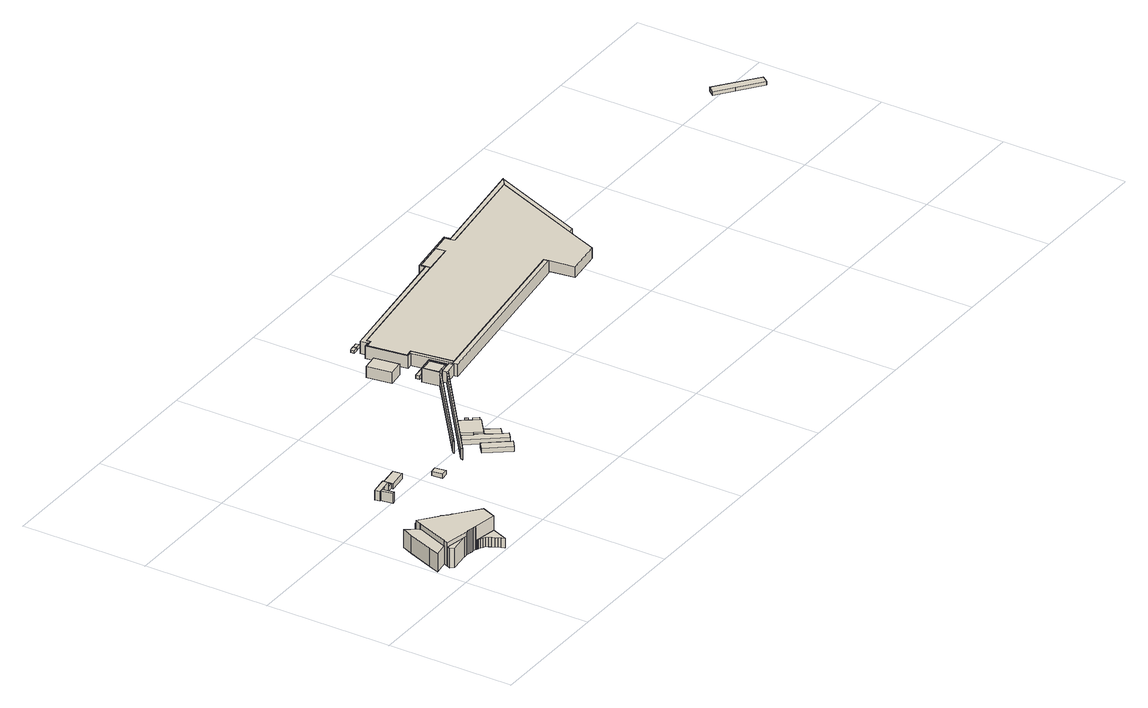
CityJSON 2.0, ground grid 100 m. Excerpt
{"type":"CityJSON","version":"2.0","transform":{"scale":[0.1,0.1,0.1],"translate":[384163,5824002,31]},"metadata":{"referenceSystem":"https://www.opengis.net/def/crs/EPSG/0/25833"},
"CityObjects":{
"building1":{"type":"Building","attributes":{"Gemeindeschluessel":"11000012","function":"31001_3092"},"address":[{"country":"Germany","locality":"Berlin","thoroughfareNumber":"1 (1)","thoroughfareName":"Flughafen Tegel"}],"children":["building1-1","building1-2","building1-3","building1-4","building1-5","building1-6","building1-7"]},
"building1-1":{"type":"BuildingPart","attributes":{"BezugspunktDach":"2200","measuredHeight":18.9,"storeysAboveGround":6},"parents":["building1"],"geometry":[{"type":"MultiSurface","lod":"1","boundaries":[[[0,1,2,3,4,5,6,7,8,9,10,11,12,13,14,15,16,17,18,19,20]],[[21,22,23,24,25,26,27,28,29,30,31,32,33,34,35,36,37,38,39,40,41]],[[21,41,20,19]],[[22,42,43,19,18]],[[23,44,42,22,18,17]],[[24,23,17,16]],[[45,46,16,15]],[[26,25,15,14]],[[27,26,14,13]],[[28,27,13,12]],[[29,28,12,11]],[[30,29,11,10]],[[31,30,10,9]],[[47,48,49,31,9,8]],[[33,32,8,7]],[[50,51,7,6]],[[35,34,6,5]],[[36,35,5,4]],[[37,36,4,3]],[[38,37,3,2]],[[39,38,2,1]],[[40,39,1,0]],[[52,53,40,0,20]],[[21,43,42,22]],[[22,42,44,23]],[[25,24,46,45]],[[32,31,49,48,47]],[[34,33,51,50]],[[41,54,40,53,52]]]}]},
"building1-2":{"type":"BuildingPart","attributes":{"BezugspunktDach":"2200","measuredHeight":7.37,"storeysAboveGround":6},"parents":["building1"],"geometry":[{"type":"Solid","lod":"1","boundaries":[[[[48,55,56,57,58,59,60,61,62,63,64,65,49]],[[66,67,68,69,70,71,72,73,74,75,76,32,31]],[[66,31,49,65]],[[67,66,65,64]],[[68,67,64,63]],[[69,68,63,62]],[[70,69,62,61]],[[71,70,61,60]],[[72,71,60,59]],[[73,72,59,58]],[[74,73,58,57]],[[75,74,57,56]],[[32,76,55,48]],[[76,75,56,55]],[[32,48,49,31]]]]}]},
"building1-3":{"type":"BuildingPart","attributes":{"BezugspunktDach":"2200","measuredHeight":14.46,"storeysAboveGround":6},"parents":["building1"],"geometry":[{"type":"Solid","lod":"1","boundaries":[[[[43,42,44,77,78,79,80]],[[81,82,83,23,22,21,84]],[[81,84,80,79]],[[82,81,79,78]],[[83,82,78,77]],[[23,83,77,44]],[[84,21,43,80]],[[23,44,42,22]],[[22,42,43,21]]]]}]},
"building1-4":{"type":"BuildingPart","attributes":{"BezugspunktDach":"2200","measuredHeight":15.54,"storeysAboveGround":6},"parents":["building1"],"geometry":[{"type":"MultiSurface","lod":"1","boundaries":[[[85,86,87,53,52,88]],[[41,40,89,90,91,92]],[[41,92,88,52]],[[89,40,53,87]],[[90,89,87,86]],[[91,90,86,85]],[[92,91,85,88]],[[40,93,41,52,53]]]}]},
"building1-5":{"type":"BuildingPart","attributes":{"BezugspunktDach":"2200","measuredHeight":15.54,"storeysAboveGround":6},"parents":["building1"],"geometry":[{"type":"MultiSurface","lod":"1","boundaries":[[[45,94,95,46]],[[96,97,25,24]],[[96,24,46,95]],[[97,96,95,94]],[[25,97,94,45]],[[98,24,25,45,46]]]}]},
"building1-6":{"type":"BuildingPart","attributes":{"BezugspunktDach":"2200","measuredHeight":7.44,"storeysAboveGround":6},"parents":["building1"],"geometry":[{"type":"Solid","lod":"1","boundaries":[[[[99,100,101,102,103,104,105,106,107,108,109,110,111,112,113,51,50]],[[33,114,115,116,117,118,119,120,121,122,123,124,125,126,127,128,34]],[[114,33,51,113]],[[115,114,113,112]],[[116,115,112,111]],[[117,116,111,110]],[[118,117,110,109]],[[119,118,109,108]],[[120,119,108,107]],[[121,120,107,106]],[[122,121,106,105]],[[123,122,105,104]],[[124,123,104,103]],[[125,124,103,102]],[[126,125,102,101]],[[127,126,101,100]],[[128,127,100,99]],[[34,128,99,50]],[[34,50,51,33]]]]}]},
"building1-7":{"type":"BuildingPart","attributes":{"BezugspunktDach":"2200","measuredHeight":7.39,"storeysAboveGround":6},"parents":["building1"],"geometry":[{"type":"Solid","lod":"1","boundaries":[[[[55,129,130,131,132,133,134,56]],[[135,136,137,138,139,140,76,75]],[[135,75,56,134]],[[136,135,134,133]],[[137,136,133,132]],[[138,137,132,131]],[[139,138,131,130]],[[140,139,130,129]],[[76,140,129,55]],[[55,76,55,56]],[[75,76,55,56]]]]}]},
"building2":{"type":"Building","attributes":{"Gemeindeschluessel":"11000012","function":"31001_2000"},"address":[{"country":"Germany","locality":"Berlin","thoroughfareNumber":"1 (3)","thoroughfareName":"Flughafen Tegel"}],"children":["building2-1","building2-2","building2-3"]},
"building2-1":{"type":"BuildingPart","attributes":{"BezugspunktDach":"2200","measuredHeight":10.11,"storeysAboveGround":2},"parents":["building2"],"geometry":[{"type":"MultiSurface","lod":"1","boundaries":[[[141,142,143,144,145]],[[146,147,148,149,150]],[[146,150,145,144]],[[147,146,147,151,152,144,143]],[[148,147,143,142]],[[149,153,154,141]],[[148,142,155,156]],[[150,149,141,145]],[[152,151,147,146]],[[156,155,154,153]]]}]},
"building2-2":{"type":"BuildingPart","attributes":{"BezugspunktDach":"2200","measuredHeight":8.34,"storeysAboveGround":2},"parents":["building2"],"geometry":[{"type":"MultiSurface","lod":"1","boundaries":[[[157,158,159,160]],[[161,162,163,164]],[[155,154,160,159]],[[161,164,153,156]],[[162,161,159,158]],[[163,162,158,157]],[[164,163,157,160]],[[156,153,154,155]]]}]},
"building2-3":{"type":"BuildingPart","attributes":{"BezugspunktDach":"2200","measuredHeight":4.81,"storeysAboveGround":2},"parents":["building2"],"geometry":[{"type":"Solid","lod":"1","boundaries":[[[[151,165,166,152]],[[167,168,147,146]],[[167,146,152,166]],[[168,167,166,165]],[[147,168,165,151]],[[146,147,151,152]]]]}]},
"building3":{"type":"Building","attributes":{"Gemeindeschluessel":"11000012","BezugspunktDach":"2200","function":"51009_1610","measuredHeight":4.76,"storeysAboveGround":0},"address":[{"country":"Germany","locality":"Berlin"}],"geometry":[{"type":"Solid","lod":"1","boundaries":[[[[169,170,171,172,173,174,175,176]],[[177,178,179,180,181,182,183,184]],[[177,184,176,175]],[[178,177,175,174]],[[179,178,174,173]],[[180,179,173,172]],[[181,180,172,171]],[[182,181,171,170]],[[183,182,170,169]],[[184,183,169,176]]]]}]},
"building4":{"type":"Building","attributes":{"Gemeindeschluessel":"11000012","BezugspunktDach":"2200","function":"31001_2000","measuredHeight":3.37,"storeysAboveGround":1},"address":[{"country":"Germany","locality":"Berlin","thoroughfareNumber":"1 (41)","thoroughfareName":"Flughafen Tegel"}],"geometry":[{"type":"Solid","lod":"1","boundaries":[[[[185,186,187,188]],[[189,190,191,192]],[[189,192,188,187]],[[190,189,187,186]],[[191,190,186,185]],[[192,191,185,188]]]]}]},
"building5":{"type":"Building","attributes":{"Gemeindeschluessel":"11000012","BezugspunktDach":"2200","function":"31001_3092","measuredHeight":3.72,"storeysAboveGround":1},"address":[{"country":"Germany","locality":"Berlin","thoroughfareNumber":"1 (58)","thoroughfareName":"Flughafen Tegel"}],"geometry":[{"type":"Solid","lod":"1","boundaries":[[[[193,194,195,196]],[[197,198,199,200]],[[197,200,196,195]],[[198,197,195,194]],[[199,198,194,193]],[[200,199,193,196]]]]}]},
"building6":{"type":"Building","attributes":{"Gemeindeschluessel":"11000012","function":"31001_3092"},"address":[{"country":"Germany","locality":"Berlin","thoroughfareNumber":"1 (59)","thoroughfareName":"Flughafen Tegel"}],"children":["building6-1","building6-2"]},
"building6-1":{"type":"BuildingPart","attributes":{"BezugspunktDach":"2200","measuredHeight":3.92,"storeysAboveGround":1},"parents":["building6"],"geometry":[{"type":"MultiSurface","lod":"1","boundaries":[[[201,202,203,204,205,206,207,208,209,210]],[[211,212,213,214,215,216,217,218,219,220]],[[211,220,210,209]],[[212,211,209,208]],[[213,212,208,207]],[[214,213,207,206]],[[215,214,206,205]],[[216,221,222,215,205,204]],[[223,221,204,203]],[[218,217,203,202]],[[219,218,202,201]],[[220,219,201,210]],[[215,222,221,216]],[[217,216,221,223]]]}]},
"building6-2":{"type":"BuildingPart","attributes":{"BezugspunktDach":"2200","measuredHeight":3.19,"storeysAboveGround":1},"parents":["building6"],"geometry":[{"type":"Solid","lod":"1","boundaries":[[[[223,224,225,226,227,222,221]],[[215,228,229,230,231,217,216]],[[228,215,222,227]],[[229,228,227,226]],[[230,229,226,225]],[[231,230,225,224]],[[217,231,224,223]],[[221,222,215,216]],[[217,223,221,216]]]]}]},
"building7":{"type":"Building","attributes":{"Gemeindeschluessel":"11000012","function":"31001_3092"},"address":[{"country":"Germany","locality":"Berlin","thoroughfareNumber":"1 (60)","thoroughfareName":"Flughafen Tegel"}],"children":["building7-1","building7-2","building7-3"]},
"building7-1":{"type":"BuildingPart","attributes":{"BezugspunktDach":"2200","measuredHeight":5.03,"storeysAboveGround":2},"parents":["building7"],"geometry":[{"type":"MultiSurface","lod":"1","boundaries":[[[232,233,234,235,236,237,238,239,240]],[[241,242,243,244,245,246,247,248,249]],[[241,249,240,239]],[[242,241,239,238]],[[250,251,238,237]],[[243,242,252,253,254]],[[244,243,237,236]],[[245,255,256,257,236,235]],[[246,245,235,234]],[[247,246,234,233]],[[248,247,233,232]],[[249,248,232,240]],[[254,253,252,251,250]],[[244,257,256,255,245]]]}]},
"building7-2":{"type":"BuildingPart","attributes":{"BezugspunktDach":"2200","measuredHeight":2.99,"storeysAboveGround":2},"parents":["building7"],"geometry":[{"type":"Solid","lod":"1","boundaries":[[[[255,258,259,256]],[[260,261,245,244]],[[260,244,256,259]],[[261,260,259,258]],[[245,261,258,255]],[[244,245,244,256]],[[244,245,255,256]]]]}]},
"building7-3":{"type":"BuildingPart","attributes":{"BezugspunktDach":"2200","measuredHeight":2.98,"storeysAboveGround":2},"parents":["building7"],"geometry":[{"type":"Solid","lod":"1","boundaries":[[[[250,262,263,251]],[[264,265,254,253]],[[264,253,251,263]],[[265,264,263,262]],[[254,265,262,250]],[[253,254,250,251]]]]}]},
"building8":{"type":"Building","attributes":{"Gemeindeschluessel":"11000012","BezugspunktDach":"2200","function":"51009_1610","measuredHeight":0.531,"storeysAboveGround":0},"address":[{"country":"Germany","locality":"Berlin"}],"geometry":[{"type":"Solid","lod":"1","boundaries":[[[[266,267,268,269]],[[270,271,230,229]],[[270,229,269,268]],[[271,270,268,267]],[[230,271,267,266]],[[229,230,266,269]]]]}]},
"building9":{"type":"Building","attributes":{"Gemeindeschluessel":"11000012","BezugspunktDach":"2200","function":"51009_1610","measuredHeight":9.11,"storeysAboveGround":0},"address":[{"country":"Germany","locality":"Berlin"}],"geometry":[{"type":"Solid","lod":"1","boundaries":[[[[272,273,274,275,276,277,278]],[[279,280,281,282,283,284,285]],[[279,285,278,277]],[[280,279,277,276]],[[281,280,276,275]],[[282,281,275,274]],[[283,282,274,273]],[[284,283,273,272]],[[285,284,272,278]]]]}]},
"building10":{"type":"Building","attributes":{"Gemeindeschluessel":"11000012","BezugspunktDach":"2200","function":"51009_1610","measuredHeight":8.65,"storeysAboveGround":0},"address":[{"country":"Germany","locality":"Berlin"}],"geometry":[{"type":"Solid","lod":"1","boundaries":[[[[286,287,288,289,290,291,292,293,294,295]],[[296,297,298,299,300,301,302,303,304,305]],[[296,305,295,294]],[[297,296,294,293]],[[298,297,293,292]],[[299,298,292,291]],[[300,299,291,290]],[[301,300,290,289]],[[302,301,289,288]],[[303,302,288,287]],[[304,303,287,286]],[[305,304,286,295]]]]}]},
"building11":{"type":"Building","attributes":{"Gemeindeschluessel":"11000012","BezugspunktDach":"2200","function":"31001_3092","measuredHeight":8.92,"storeysAboveGround":3},"address":[{"country":"Germany","locality":"Berlin","thoroughfareNumber":"1 (38)","thoroughfareName":"Flughafen Tegel"}],"geometry":[{"type":"Solid","lod":"1","boundaries":[[[[306,307,308,309]],[[310,311,312,313]],[[310,313,309,308]],[[311,310,308,307]],[[312,311,307,306]],[[313,312,306,309]]]]}]},
"building12":{"type":"Building","attributes":{"Gemeindeschluessel":"11000012","BezugspunktDach":"2200","function":"51009_1610","measuredHeight":10.92,"storeysAboveGround":0},"address":[{"country":"Germany","locality":"Berlin"}],"geometry":[{"type":"Solid","lod":"1","boundaries":[[[[314,315,316,317,318,319,320,321,322,323,324]],[[325,301,300,326,327,328,329,330,331,332,333]],[[325,333,324,323]],[[301,325,323,322]],[[300,301,322,321]],[[326,300,321,320]],[[327,326,320,319]],[[328,327,319,318]],[[329,328,318,317]],[[330,329,317,316]],[[331,330,316,315]],[[332,331,315,314]],[[333,332,314,324]]]]}]},
"building13":{"type":"Building","attributes":{"Gemeindeschluessel":"11000012","BezugspunktDach":"2200","function":"31001_2000","measuredHeight":10.6,"storeysAboveGround":2},"address":[{"country":"Germany","locality":"Berlin","thoroughfareNumber":"1 (40)","thoroughfareName":"Flughafen Tegel"}],"geometry":[{"type":"Solid","lod":"1","boundaries":[[[[334,335,336,337,338,339,340,341,342]],[[343,344,345,346,347,348,349,350,351]],[[343,351,342,341]],[[344,343,341,340]],[[345,344,340,339]],[[346,345,339,338]],[[347,346,338,337]],[[348,347,337,336]],[[349,348,336,335]],[[350,349,335,334]],[[351,350,334,342]]]]}]},
"building14":{"type":"Building","attributes":{"Gemeindeschluessel":"11000012","BezugspunktDach":"2200","function":"31001_2523","measuredHeight":2.75,"storeysAboveGround":1},"address":[{"country":"Germany","locality":"Berlin","thoroughfareNumber":"1 (39)","thoroughfareName":"Flughafen Tegel"}],"geometry":[{"type":"Solid","lod":"1","boundaries":[[[[352,353,354,355]],[[356,357,358,359]],[[356,359,355,354]],[[357,356,354,353]],[[358,357,353,352]],[[359,358,352,355]]]]}]},
"building15":{"type":"Building","attributes":{"Gemeindeschluessel":"11000012","BezugspunktDach":"2200","function":"31001_2523","measuredHeight":2.64,"storeysAboveGround":1},"address":[{"country":"Germany","locality":"Berlin","thoroughfareNumber":"1 (37)","thoroughfareName":"Flughafen Tegel"}],"geometry":[{"type":"Solid","lod":"1","boundaries":[[[[360,361,362,363,364]],[[365,366,367,368,369]],[[365,369,364,363]],[[366,365,363,362]],[[367,366,362,361]],[[368,367,361,360]],[[369,368,360,364]]]]}]},
"building16":{"type":"Building","attributes":{"Gemeindeschluessel":"11000012","BezugspunktDach":"2200","function":"31001_2523","measuredHeight":2.34,"storeysAboveGround":1},"address":[{"country":"Germany","locality":"Berlin","thoroughfareNumber":"1 (36)","thoroughfareName":"Flughafen Tegel"}],"geometry":[{"type":"Solid","lod":"1","boundaries":[[[[370,371,372,373]],[[374,375,376,377]],[[374,377,373,372]],[[375,374,372,371]],[[376,375,371,370]],[[377,376,370,373]]]]}]},
"building17":{"type":"Building","attributes":{"Gemeindeschluessel":"11000012","function":"31001_3092"},"address":[{"country":"Germany","locality":"Berlin","thoroughfareNumber":"1 (35)","thoroughfareName":"Flughafen Tegel"}],"children":["building17-1","building17-2"]},
"building17-1":{"type":"BuildingPart","attributes":{"BezugspunktDach":"2200","measuredHeight":7.02,"storeysAboveGround":2},"parents":["building17"],"geometry":[{"type":"MultiSurface","lod":"1","boundaries":[[[378,379,380,381]],[[382,383,384,385]],[[382,385,381,380]],[[385,384,378,381]],[[382,386,380,379,383]],[[384,383,379,378]]]}]},
"building17-2":{"type":"BuildingPart","attributes":{"BezugspunktDach":"2200","measuredHeight":8.65,"storeysAboveGround":2},"parents":["building17"],"geometry":[{"type":"MultiSurface","lod":"1","boundaries":[[[387,388,389,390,391,392,393,394,395,396,397,380,379,378,398,399,400]],[[401,402,403,404,405,406,407,408,409,410,411,412,413,414,415,416,417]],[[401,417,400,399]],[[402,401,399,398]],[[403,402,398,378]],[[404,403,418,384,383,379,378,379]],[[405,404,379,380],[383,382,380,379]],[[406,405,380,397]],[[407,406,397,396]],[[408,407,396,395]],[[409,408,395,394]],[[410,409,394,393]],[[411,410,393,392]],[[412,411,392,391]],[[413,412,391,390]],[[414,413,390,389]],[[415,414,389,388]],[[416,415,388,387]],[[417,416,387,400]],[[378,379,383,384,418]],[[380,382,383,379]]]}]},
"building18":{"type":"Building","attributes":{"Gemeindeschluessel":"11000012","function":"51009_1610"},"address":[{"country":"Germany","locality":"Berlin"}],"children":["building18-1","building18-2","building18-3","building18-4","building18-5","building18-6","building18-7"]},
"building18-1":{"type":"BuildingPart","attributes":{"BezugspunktDach":"2200","measuredHeight":9.95,"storeysAboveGround":0},"parents":["building18"],"geometry":[{"type":"Solid","lod":"1","boundaries":[[[[419,391,390,389,420]],[[421,422,423,424,425]],[[422,421,389,390]],[[423,422,390,391]],[[424,423,391,419]],[[425,424,419,420]],[[421,425,420,389]]]]}]},
"building18-2":{"type":"BuildingPart","attributes":{"BezugspunktDach":"2200","measuredHeight":9.97,"storeysAboveGround":0},"parents":["building18"],"geometry":[{"type":"MultiSurface","lod":"1","boundaries":[[[396,395,426,427,428]],[[429,430,431,432,433]],[[430,429,427,426]],[[434,435,426,395]],[[432,431,395,396]],[[433,432,396,428]],[[429,433,428,427]],[[431,430,435,434]]]}]},
"building18-3":{"type":"BuildingPart","attributes":{"BezugspunktDach":"2200","measuredHeight":9.72,"storeysAboveGround":0},"parents":["building18"],"geometry":[{"type":"Solid","lod":"1","boundaries":[[[[436,435,434,437]],[[431,430,438,439]],[[431,439,437,434]],[[438,430,435,436]],[[439,438,436,437]],[[435,430,431,434]]]]}]},
"building18-4":{"type":"BuildingPart","attributes":{"BezugspunktDach":"2200","measuredHeight":9.99,"storeysAboveGround":0},"parents":["building18"],"geometry":[{"type":"Solid","lod":"1","boundaries":[[[[440,441,442,387,400,443,444]],[[445,446,447,448,449,450,451]],[[445,451,444,443]],[[446,400,443,400]],[[447,446,400,387]],[[448,447,387,442]],[[450,449,441,440]],[[451,450,440,444]],[[443,400,446,445]],[[449,448,442,441]]]]}]},
"building18-5":{"type":"BuildingPart","attributes":{"BezugspunktDach":"2200","measuredHeight":10,"storeysAboveGround":0},"parents":["building18"],"geometry":[{"type":"MultiSurface","lod":"1","boundaries":[[[441,420,389,388,442]],[[452,421,425,449,448]],[[452,448,442,388]],[[421,452,388,389]],[[449,425,420,441]],[[425,421,389,420]],[[448,453,449,454,441,442]]]}]},
"building18-6":{"type":"BuildingPart","attributes":{"BezugspunktDach":"2200","measuredHeight":10.1,"storeysAboveGround":0},"parents":["building18"],"geometry":[{"type":"MultiSurface","lod":"1","boundaries":[[[455,456,457,458,459,460,461,462,463]],[[464,429,433,465,466,467,468,469,470]],[[464,470,463,462]],[[429,464,462,461]],[[471,428,427,429,461,460]],[[465,433,460,459]],[[466,465,459,458]],[[467,466,458,457]],[[468,467,457,456]],[[472,473,474,468,456,455]],[[470,469,455,463]],[[433,429,427,428,471]],[[469,468,474,473,472]]]}]},
"building18-7":{"type":"BuildingPart","attributes":{"BezugspunktDach":"2200","measuredHeight":9.99,"storeysAboveGround":0},"parents":["building18"],"geometry":[{"type":"Solid","lod":"1","boundaries":[[[[400,399,398,378,474,473,475,476,443]],[[477,478,469,468,479,480,481,446,445]],[[477,445,443,476]],[[478,477,476,475]],[[469,478,475,473]],[[479,468,474,378]],[[480,479,378,398]],[[481,480,398,399]],[[446,481,399,400]],[[468,469,473,474]],[[445,446,400,443]]]]}]},
"building19":{"type":"Building","attributes":{"Gemeindeschluessel":"11000012","BezugspunktDach":"2200","function":"31001_2463","measuredHeight":2.95,"storeysAboveGround":1},"address":[{"country":"Germany","locality":"Berlin","thoroughfareNumber":"1","thoroughfareName":"Rue Hyacinthe Vincent"}],"geometry":[{"type":"Solid","lod":"1","boundaries":[[[[482,483,484,485,486]],[[487,488,489,490,491]],[[487,491,486,485]],[[488,487,485,484]],[[489,488,484,483]],[[490,489,483,482]],[[491,490,482,486]]]]}]}
},
"vertices":[
[305,183,202],[324,181,202],[344,179,202],[363,175,202],[382,172,202],[401,167,202],[402,167,202],[584,136,202],[630,249,202],[462,388,202],[450,395,202],[439,403,202],[428,411,202],[418,421,202],[393,451,202],[385,451,202],[249,562,202],[229,514,202],[230,514,202],[121,249,202],[107,217,202],[121,249,13],[230,514,13],[229,514,13],[249,562,13],[385,451,13],[393,451,13],[418,421,13],[428,411,13],[439,403,13],[450,395,13],[462,388,13],[630,249,13],[584,136,13],[402,167,13],[401,167,13],[382,172,13],[363,175,13],[344,179,13],[324,181,13],[305,183,13],[107,217,13],[230,514,158],[121,249,158],[229,514,158],[385,451,169],[249,562,169],[630,249,67],[630,249,87],[462,388,87],[402,167,88],[584,136,88],[107,217,169],[305,183,169],[137,212,13],
[656,312,87],[537,358,87],[522,362,87],[507,367,87],[504,368,87],[501,370,87],[497,371,87],[494,373,87],[490,374,87],[486,376,87],[474,381,87],[474,381,13],[486,376,13],[490,374,13],[494,373,13],[497,371,13],[501,370,13],[504,368,13],[507,367,13],[522,362,13],[537,358,13],[656,312,13],
[157,607,158],[121,520,158],[38,316,158],[4,232,158],[38,316,13],[121,520,13],[157,607,13],[4,232,13],
[117,163,169],[277,184,169],[279,180,169],[96,190,169],[279,180,13],[277,184,13],[117,163,13],[96,190,13],[297,185,13],
[288,578,169],[254,574,169],[254,574,13],[288,578,13],[249,562,108],
[405,165,88],[409,164,88],[412,162,88],[415,161,88],[418,159,88],[422,158,88],[438,149,88],[455,140,88],[471,131,88],[482,112,88],[492,93,88],[502,74,88],[511,55,88],[519,35,88],[532,8,88],[532,8,13],[519,35,13],[511,55,13],[502,74,13],[492,93,13],[482,112,13],[471,131,13],[455,140,13],[438,149,13],[422,158,13],[418,159,13],[415,161,13],[412,162,13],[409,164,13],[405,165,13],
[677,364,87],[616,355,87],[601,354,87],[585,353,87],[569,354,87],[553,355,87],[553,355,13],[569,354,13],[585,353,13],[601,354,13],[616,355,13],[677,364,13],
[573,1061,109],[640,1069,109],[706,1078,109],[701,1121,109],[567,1102,109],[701,1121,32],[706,1078,32],[640,1069,32],[573,1061,32],[567,1102,32],[706,1078,68],[701,1121,68],[583,1062,32],[583,1062,109],[605,1065,109],[605,1065,32],
[595,969,110],[617,972,110],[605,1065,110],[583,1062,110],[605,1065,31],[617,972,31],[595,969,31],[583,1062,31],
[756,1085,68],[751,1128,68],[751,1128,32],[756,1085,32],
[754,1106,74],[755,1092,74],[758,1070,74],[908,1090,74],[905,1112,74],[903,1126,74],[898,1162,74],[749,1142,74],[898,1162,32],[903,1126,32],[905,1112,32],[908,1090,32],[758,1070,32],[755,1092,32],[754,1106,32],[749,1142,32],
[1062,854,67],[1115,861,67],[1103,947,67],[1051,940,67],[1103,947,33],[1115,861,33],[1062,854,33],[1051,940,33],
[1634,628,70],[1693,673,70],[1552,855,70],[1493,808,70],[1552,855,33],[1693,673,33],[1634,628,33],[1493,808,33],
[1721,718,71],[1768,756,71],[1739,794,71],[1665,891,71],[1673,897,71],[1668,902,71],[1627,956,71],[1619,950,71],[1564,1022,71],[1514,983,71],[1564,1022,32],[1619,950,32],[1627,956,32],[1668,902,32],[1673,897,32],[1665,891,32],[1739,794,32],[1768,756,32],[1721,718,32],[1514,983,32],[1665,891,58],[1673,897,58],[1739,794,58],
[1774,822,58],[1810,850,58],[1737,945,58],[1701,918,58],[1701,918,32],[1737,945,32],[1810,850,32],[1774,822,32],
[1627,956,84],[1668,902,84],[1802,1006,84],[1798,1011,84],[1769,1049,84],[1750,1074,84],[1735,1094,84],[1704,1135,84],[1569,1032,84],[1704,1135,33],[1735,1094,33],[1750,1074,33],[1769,1049,33],[1798,1011,33],[1802,1006,33],[1668,902,33],[1627,956,33],[1569,1032,33],[1750,1074,63],[1735,1094,63],[1735,1094,56],[1735,1094,34],[1750,1074,34],[1798,1011,63],[1769,1049,63],[1769,1049,38],
[1847,1048,63],[1817,1087,63],[1817,1087,33],[1847,1048,33],
[1799,1112,63],[1784,1132,63],[1784,1132,34],[1799,1112,34],
[1810,850,38],[1831,866,38],[1758,961,38],[1737,945,38],[1758,961,32],[1831,866,32],
[2121,1537,124],[2119,1548,124],[2112,1547,124],[2112,1543,124],[2101,1534,124],[1395,985,124],[1387,967,124],[1395,985,33],[2101,1534,33],[2112,1543,33],[2112,1547,33],[2119,1548,33],[2121,1537,33],[1387,967,33],
[2177,1515,118],[2277,1529,118],[2272,1567,118],[2226,1562,118],[2216,1560,118],[2160,1553,118],[2161,1548,118],[2165,1519,118],[1356,893,118],[1348,873,118],[1356,893,31],[2165,1519,31],[2161,1548,31],[2160,1553,31],[2216,1560,31],[2226,1562,31],[2272,1567,31],[2277,1529,31],[2177,1515,31],[1348,873,31],
[1953,1831,121],[2077,1849,121],[2050,2046,121],[1926,2029,121],[2050,2046,32],[2077,1849,32],[1953,1831,32],[1926,2029,32],
[2101,1534,141],[2112,1543,141],[2112,1547,141],[2110,1547,141],[2094,1668,141],[2142,1674,141],[2200,1682,141],[2216,1560,141],[2226,1562,141],[2210,1688,141],[2084,1672,141],[2210,1688,31],[2200,1682,31],[2142,1674,31],[2094,1668,31],[2110,1547,31],[2112,1547,31],[2112,1543,31],[2101,1534,31],[2084,1672,31],
[2110,1547,138],[2112,1547,138],[2119,1548,138],[2159,1553,138],[2160,1553,138],[2216,1560,138],[2200,1682,138],[2142,1674,138],[2094,1668,138],[2142,1674,32],[2200,1682,32],[2216,1560,32],[2160,1553,32],[2159,1553,32],[2119,1548,32],[2112,1547,32],[2110,1547,32],[2094,1668,32],
[2104,1700,60],[2198,1714,60],[2193,1742,60],[2100,1730,60],[2193,1742,32],[2198,1714,32],[2104,1700,32],[2100,1730,32],
[2152,2268,56],[2194,2274,56],[2192,2288,56],[2190,2303,56],[2149,2297,56],[2190,2303,33],[2192,2288,33],[2194,2274,33],[2152,2268,33],[2149,2297,33],
[2198,2275,56],[2242,2281,56],[2237,2309,56],[2193,2303,56],[2237,2309,32],[2242,2281,32],[2198,2275,32],[2193,2303,32],
[3316,2373,103],[3560,2406,103],[3549,2481,103],[3307,2447,103],[3549,2481,33],[3560,2406,33],[3316,2373,33],[3307,2447,33],[3549,2481,77],
[2234,1884,103],[2293,1892,103],[2338,1565,103],[3826,1767,103],[3831,1729,103],[3859,1531,103],[4136,1568,103],[4236,1815,103],[4531,2538,103],[3714,2427,103],[3702,2502,103],[2248,2227,103],[2252,2195,103],[2192,2186,103],[2252,2195,17],[2248,2227,17],[3316,2373,17],[3560,2406,17],[3549,2481,17],[3702,2502,17],[3714,2427,17],[4531,2538,17],[4236,1815,17],[4136,1568,17],[3859,1531,17],[3831,1729,17],[3826,1767,17],[2338,1565,17],[2293,1892,17],[2234,1884,17],[2192,2186,17],[3316,2373,54],
[2315,1523,103],[2310,1561,103],[2338,1565,3],[3826,1767,3],[3831,1729,3],[2315,1523,3],[2310,1561,3],
[4594,2585,103],[3720,2464,103],[3708,2462,103],[3720,2464,3],[4594,2585,3],[4531,2538,3],[3714,2427,3],[3708,2462,3],[4531,2538,101],[4594,2585,101],
[4282,1821,101],[4236,1815,101],[4282,1821,3],[4236,1815,3],
[2225,1871,103],[2265,1877,103],[2264,1888,103],[2191,2197,103],[2181,2195,103],[2191,2197,3],[2192,2186,3],[2234,1884,3],[2264,1888,3],[2265,1877,3],[2225,1871,3],[2181,2195,3],
[2293,1892,3],[2264,1886,3],[2265,1877,28],
[3301,2408,104],[3312,2409,104],[3307,2447,104],[3549,2481,104],[3702,2502,104],[3708,2462,104],[3720,2464,104],[3712,2514,104],[3293,2456,104],[3712,2514,3],[3702,2502,3],[3549,2481,3],[3307,2447,3],[3312,2409,3],[3301,2408,3],[3293,2456,3],[3708,2462,53],[3301,2408,53],[3301,2408,103],[3312,2409,103],
[2215,2260,103],[2222,2202,103],[2222,2202,3],[2215,2260,3],[3316,2373,3],[2248,2227,3],[2252,2195,3],
[6544,1906,66],[6724,1767,66],[6763,1818,66],[6449,2061,66],[6409,2010,66],[6449,2061,37],[6763,1818,37],[6724,1767,37],[6544,1906,37],[6409,2010,37]
]}
